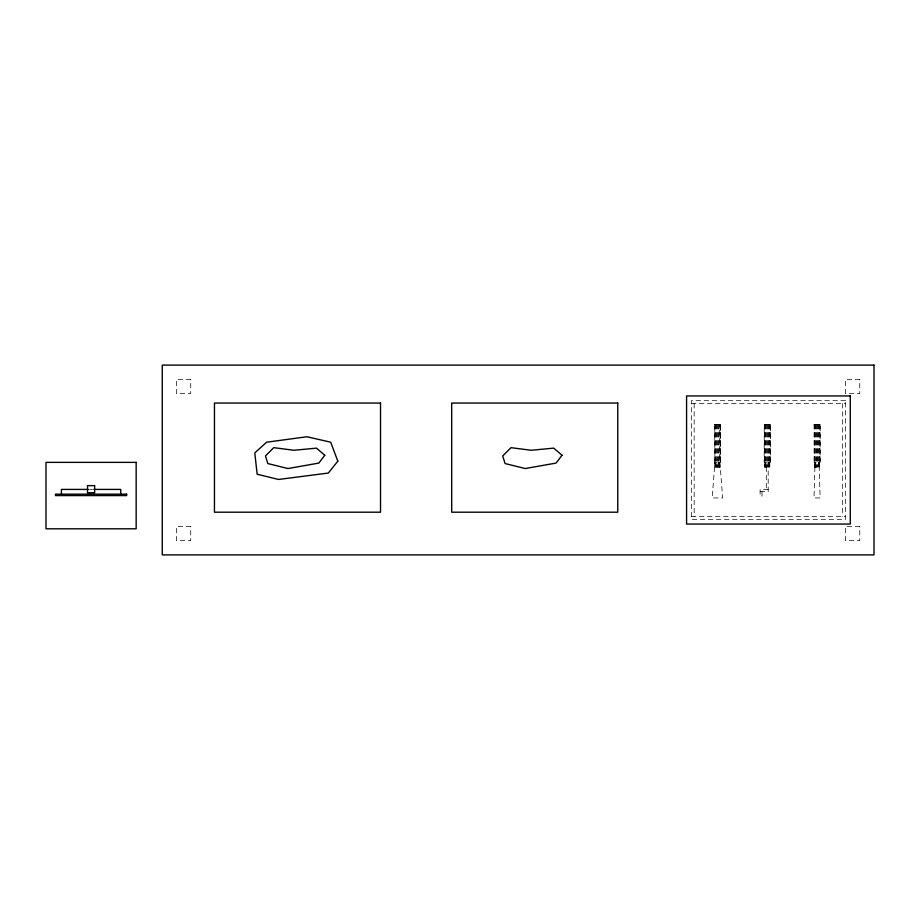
<?xml version="1.0" encoding="UTF-8"?>
<svg xmlns="http://www.w3.org/2000/svg" width="920" height="920" viewBox="0 0 920 920"><rect width="100%" height="100%" fill="white"/><g stroke="black" fill="none" stroke-linecap="round" stroke-linejoin="round"><path stroke-width="0.69" stroke-dasharray="4.6 3.45" d="M814.924 467.118L813.981 497.961L820.145 497.961L819.191 467.118M691.322 403.535L845.526 403.535M714.334 424.407L720.498 424.407L720.498 462.369L714.334 462.369M764.152 424.407L770.327 424.407L770.327 462.369L764.152 462.369L764.255 424.407M813.981 424.407L820.145 424.407L820.145 462.369L813.981 462.369M814.384 424.407L814.453 467.118L819.674 467.118M89.665 489.417L92.495 489.417M768.188 489.659L760.115 489.659L760.115 496.064L762.013 496.064L762.013 491.556M760.115 491.556L768.188 491.556L768.188 467.118M691.322 516.465L845.526 516.465M842.685 403.535L842.685 516.465M820.042 424.407L820.042 462.369M819.731 424.407L819.731 462.369M819.582 462.369L819.582 467.118M819.317 462.369L819.317 467.118M819.237 424.407L819.237 462.369M818.904 462.369L818.904 467.118M818.605 424.407L818.605 462.369M818.363 462.369L818.363 467.118M817.857 424.407L817.731 467.118M817.063 424.407L817.063 467.118M816.258 424.407L816.385 467.118M815.752 462.369L815.752 467.118M815.522 424.407L815.522 462.369M815.212 462.369L815.212 467.118M814.878 424.407L814.798 467.118M814.545 462.369L814.545 467.118M814.085 424.407L814.085 462.369M770.212 424.407L770.212 462.369M769.913 424.407L769.913 462.369M769.764 462.369L769.844 467.118L764.623 467.118L764.566 424.407M769.499 462.369L769.499 467.118M769.419 424.407L769.419 462.369M769.085 462.369L769.085 467.118M768.775 424.407L768.775 462.369M768.545 462.369L768.545 467.118M768.039 424.407L768.039 462.369M767.912 462.369L767.912 467.118M767.234 424.407L767.234 467.118M766.44 424.407L766.567 467.118M766.291 467.118L766.291 489.659M765.934 462.369L765.934 467.118M765.693 424.407L765.693 462.369M765.394 462.369L765.394 467.118M765.06 424.407L764.98 467.118M764.716 462.369L764.716 467.118M720.394 424.407L720.394 462.369M720.084 424.407L720.026 467.118M719.934 462.369L719.934 467.118M719.67 467.118L719.601 424.407M719.256 462.369L719.256 467.118M718.957 424.407L718.957 462.369M718.716 462.369L718.716 467.118M718.209 424.407L718.209 462.369M718.094 462.369L718.094 467.118M717.416 424.407L717.416 467.118M716.622 424.407L716.737 467.118M716.105 462.369L716.105 467.118M715.875 424.407L715.875 462.369M715.564 462.369L715.564 467.118M715.231 424.407L715.231 462.369M715.15 462.369L715.15 467.118M714.897 462.369L714.897 467.118L714.748 424.407M714.438 424.407L714.438 462.369M694.163 403.535L694.163 516.465M714.564 467.118L712.195 497.961L722.637 497.961L720.268 467.118L714.564 467.118M190.727 379.339L176.49 379.339L176.49 393.565L190.727 393.565L190.727 379.339M859.763 379.339L845.526 379.339L845.526 393.565L859.763 393.565L859.763 379.339M845.526 400.683L691.322 400.683L691.322 519.317L845.526 519.317L845.526 400.683M190.727 526.435L176.49 526.435L176.49 540.661L190.727 540.661L190.727 526.435M859.763 526.435L845.526 526.435L845.526 540.661L859.763 540.661L859.763 526.435"/><path stroke-width="1.38" d="M88.251 489.417L61.421 489.417L61.421 494.166M93.897 489.417L120.738 489.417L120.738 494.166M324.772 455.25L318.837 463.082L287.994 468.544L267.823 463.553L265.454 455.963L273.757 447.66L293.928 450.271L316.468 448.132L324.772 455.25M562.016 455.25L556.082 463.082L525.24 468.544L505.08 463.553L502.699 455.963L511.014 447.66L531.173 450.271L553.713 448.132L562.016 455.25M337.812 461.184L328.325 473.053L278.507 479.458L257.151 474.237L254.782 452.881L266.639 442.209L306.969 436.747L330.694 442.209L337.812 461.184M874 365.102L162.254 365.102L162.254 554.898L874 554.898L874 365.102M850.275 395.945L686.573 395.945L686.573 524.055L850.275 524.055L850.275 395.945M380.523 403.063L214.452 403.063L214.452 512.198L380.523 512.198L380.523 403.063M617.769 403.063L451.697 403.063L451.697 512.198L617.769 512.198L617.769 403.063M136.16 462.369L46 462.369L46 528.804L136.16 528.804L136.16 462.369M94.633 485.622L87.515 485.622L87.515 492.74L94.633 492.74L94.633 485.622M126.661 494.166L55.487 494.166L55.487 495.592L126.661 495.592L126.661 494.166"/></g></svg>
